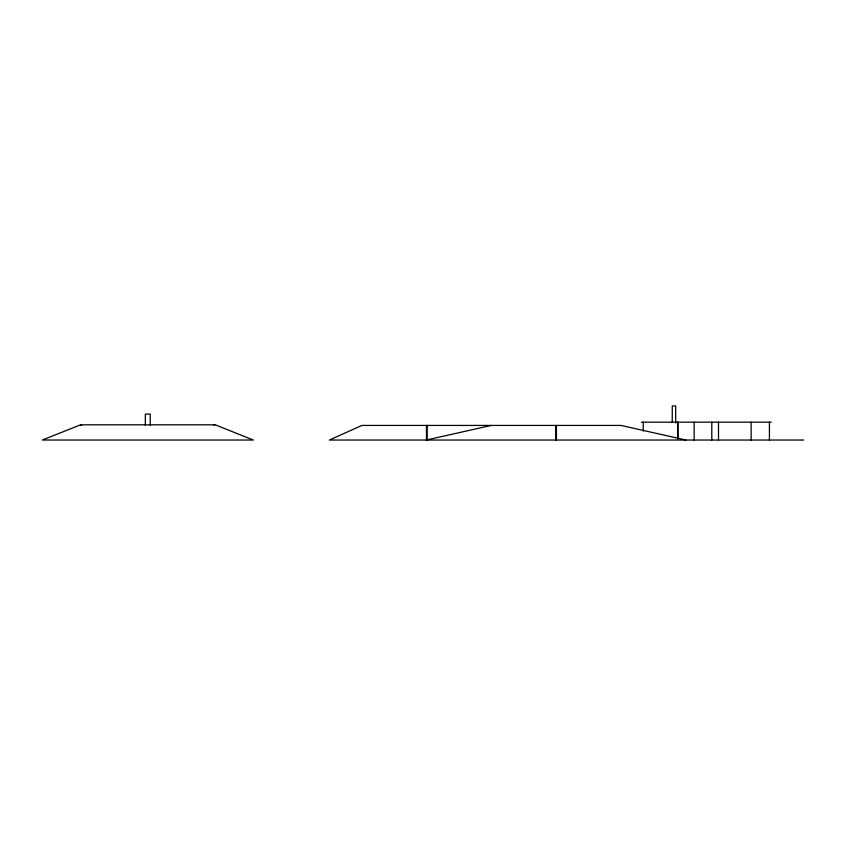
<?xml version="1.0" encoding="UTF-8"?>
<svg xmlns="http://www.w3.org/2000/svg" width="846" height="846" viewBox="0 0 846 846"><rect width="100%" height="100%" fill="white"/><g stroke="black" fill="none" stroke-linecap="round" stroke-linejoin="round"><path stroke-width="1.27" d="M213.911 425.115L214.768 424.819M426.289 440.036L491.198 425.432M80.613 424.808L42.3 440.036L253.282 440.036L215.265 424.819L80.899 424.819M641.416 422.186L771.235 422.186M803.7 440.036L329.422 440.036L361.887 425.432L621.027 425.432L685.947 440.036M80.825 424.819L81.671 425.115M769.426 422.186L769.426 440.036M751.132 422.186L751.153 440.036M718.497 422.186L718.497 440.036M711.793 422.186L711.793 440.036M694.154 422.186L694.154 440.036M677.995 422.186L677.995 438.767M677.625 422.186L677.625 438.767M675.668 423L675.668 405.964L672.274 405.964L672.242 422.186M643.224 422.186L643.224 431.111M556.446 425.432L556.446 440.036M555.79 425.432L555.79 440.036M427.124 425.432L427.124 440.036M426.479 425.432L426.479 440.036M150.228 425.432L150.228 414.075L145.353 414.075L145.353 425.432"/></g></svg>
